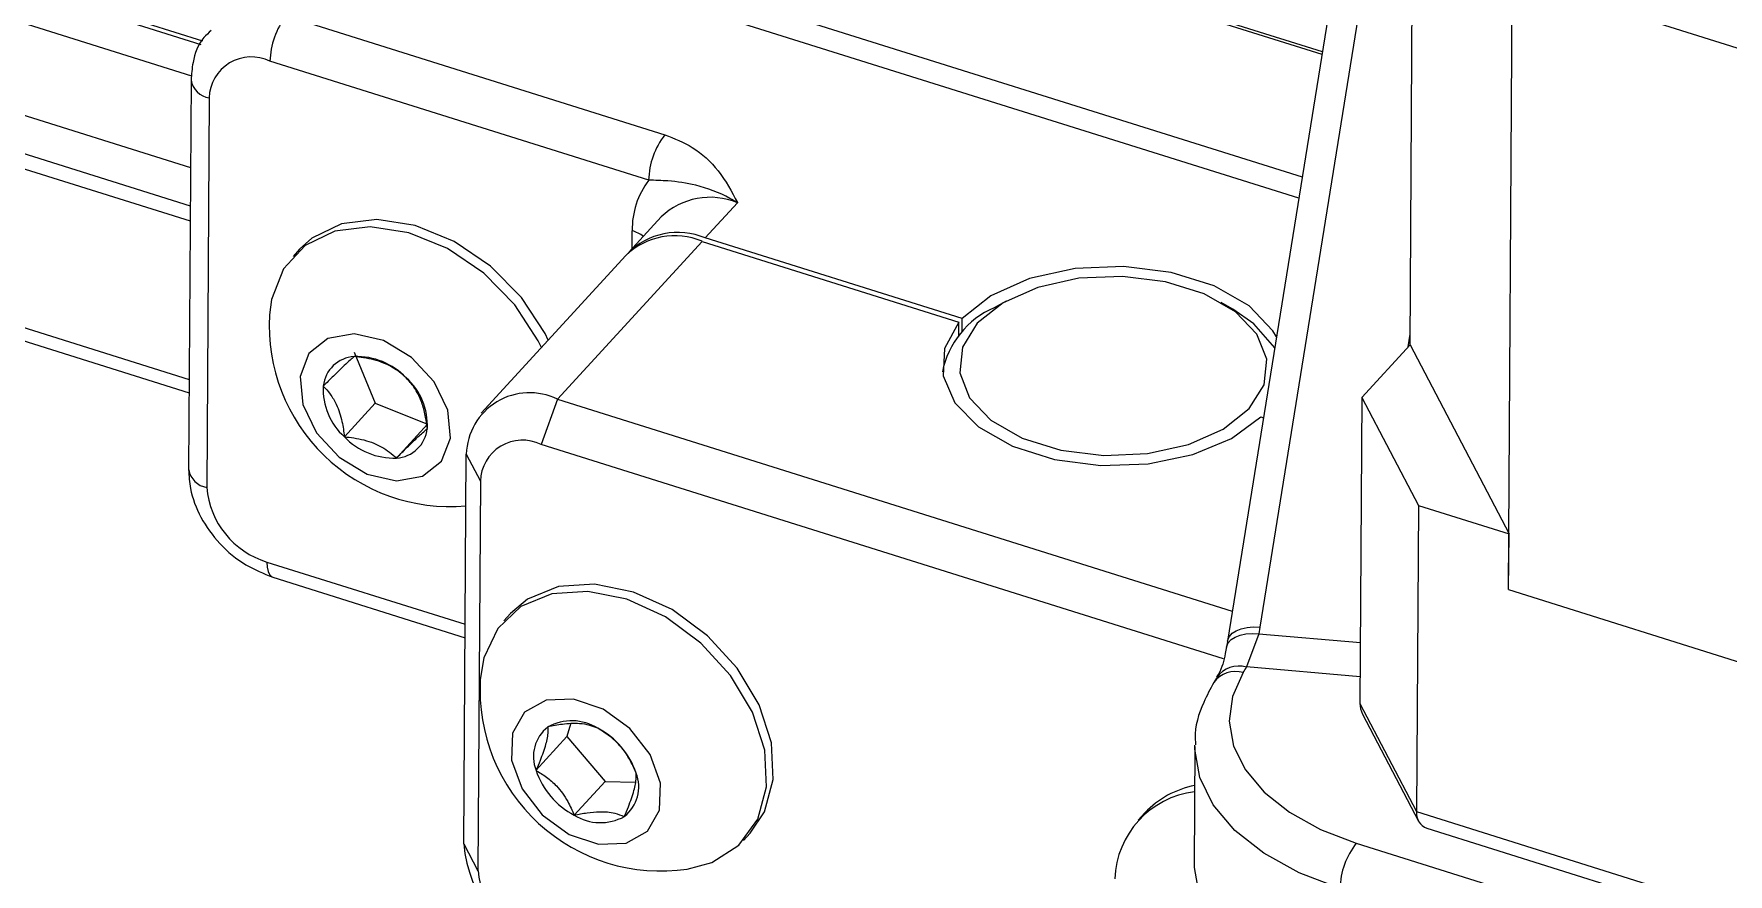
# Model space of a CAD drawing. Header units: millimetres. Extents: x -11 to 294, y 0 to 216.
# Drawn here: x 158.58 to 175.08, y 146.08 to 154.26 of the extents above; entities that cross this region are included whole.
import ezdxf

# ---------------------------------------------------------------- set-up
doc = ezdxf.new("R2010")
doc.units = ezdxf.units.MM

msp = doc.modelspace()

# ---------------------------------------------------------------- linework, layer by layer
at = {"color": 7, "linetype": 'Continuous', "lineweight": 25}
for p, q in [((171.129, 154.082), (158.888, 157.925)), ((151.981, 156.74), (160.207, 154.156)), ((151.783, 156.467), (160.115, 153.85)), ((150.601, 155.941), (160.105, 152.957)), ((171.442, 156.028), (170.206, 148.346)), ((170.899, 152.657), (161.977, 155.458)), ((172.943, 148.847), (172.98, 154.807)), ((181.307, 152.192), (172.98, 154.807)), ((171.983, 151.231), (172.004, 154.714)), ((161.037, 154.434), (164.726, 153.275)), ((164.568, 152.834), (160.879, 153.992)), ((150.016, 153.927), (160.092, 150.763)), ((160.111, 153.808), (160.087, 150.015)), ((160.287, 153.635), (160.264, 149.842)), ((164.69, 152.477), (164.377, 152.135)), ((165.119, 152.272), (165.432, 152.614)), ((161.168, 152.162), (161.104, 152.091)), ((165.088, 152.238), (163.679, 150.701)), ((165.088, 152.238), (167.59, 151.452)), ((167.62, 151.487), (165.119, 152.272)), ((164.346, 152.101), (162.937, 150.564)), ((168.049, 151.657), (167.933, 151.592)), ((170.258, 151.578), (170.142, 151.644)), ((167.62, 151.351), (167.62, 151.487)), ((167.589, 151.317), (167.59, 151.452)), ((161.7, 151.158), (161.905, 150.664)), ((171.983, 151.231), (171.513, 150.719)), ((171.983, 151.231), (172.947, 149.389)), ((161.905, 150.664), (161.604, 150.335)), ((161.905, 150.664), (162.412, 150.457)), ((163.679, 150.701), (163.52, 150.259)), ((163.679, 150.701), (170.252, 148.637)), ((171.513, 150.719), (171.495, 147.738)), ((171.513, 150.719), (172.064, 149.666)), ((170.53, 150.529), (170.556, 150.521)), ((162.412, 150.457), (162.111, 150.128)), ((162.768, 146.372), (162.791, 150.165)), ((162.791, 150.165), (162.929, 149.902)), ((170.165, 148.173), (163.52, 150.259)), ((162.929, 149.902), (162.905, 146.109)), ((172.064, 149.666), (172.046, 146.686)), ((172.064, 149.666), (172.947, 149.389)), ((172.943, 148.847), (172.947, 149.389)), ((160.906, 148.968), (162.78, 148.379)), ((172.943, 148.847), (181.271, 146.232)), ((163.221, 148.614), (163.157, 148.543)), ((170.509, 148.417), (170.39, 148.094)), ((170.52, 148.482), (170.509, 148.417)), ((162.962, 148.184), (162.928, 147.973)), ((170.097, 147.986), (170.072, 147.943)), ((170.097, 147.986), (170.101, 147.991)), ((171.495, 147.738), (172.046, 146.686)), ((163.805, 147.538), (163.772, 147.416)), ((171.521, 147.633), (172.066, 146.592)), ((163.772, 147.416), (163.47, 147.087)), ((163.772, 147.416), (164.144, 146.98)), ((169.887, 147.319), (169.88, 146.168)), ((164.144, 146.98), (163.843, 146.651)), ((164.144, 146.98), (164.438, 146.972)), ((169.401, 146.673), (169.336, 146.603)), ((172.046, 146.686), (182.139, 143.516)), ((162.768, 146.372), (162.905, 146.109)), ((165.491, 146.403), (165.555, 146.474)), ((171.459, 146.378), (182.408, 142.94)), ((172.147, 146.524), (182.15, 143.383))]:
    msp.add_line(p, q, dxfattribs=at)
at = {"color": 8, "linetype": 'Continuous', "lineweight": 25}
for p, q in [((158.861, 157.911), (171.125, 154.059)), ((156.372, 157.438), (170.933, 152.866)), ((151.997, 156.773), (160.222, 154.191)), ((150.592, 155.57), (160.103, 152.584)), ((150.589, 155.424), (160.102, 152.437)), ((171.637, 155.416), (170.52, 148.482)), ((150.017, 154.056), (160.093, 150.892)), ((164.406, 152.166), (164.407, 152.341)), ((171.963, 151.21), (171.984, 151.334)), ((160.849, 149.115), (162.781, 148.509)), ((170.509, 148.417), (171.499, 148.332)), ((171.496, 147.999), (170.39, 148.094))]:
    msp.add_line(p, q, dxfattribs=at)
at = {"color": 7, "linetype": 'Continuous', "lineweight": 25, "flags": 128}
for points in [[(163.524, 151.205), (163.493, 151.269), (163.265, 151.621), (162.963, 151.928), (162.609, 152.168), (162.231, 152.322), (161.855, 152.381), (161.511, 152.338), (161.222, 152.198), (161.012, 151.97), (160.895, 151.672), (160.875, 151.521)], [(163.589, 151.275), (163.558, 151.34), (163.329, 151.691), (163.027, 151.998), (162.674, 152.238), (162.295, 152.393), (161.92, 152.451), (161.575, 152.408), (161.287, 152.268), (161.168, 152.162)], [(170.682, 151.308), (170.647, 151.367), (170.415, 151.609), (170.076, 151.804), (169.657, 151.936), (169.193, 151.993), (168.72, 151.973), (168.277, 151.875), (167.901, 151.709), (167.62, 151.487)], [(170.164, 150.409), (170.416, 150.609), (170.561, 150.842), (170.587, 151.09), (170.491, 151.333), (170.283, 151.551), (169.978, 151.726), (169.601, 151.845), (169.183, 151.896), (168.757, 151.878), (168.359, 151.79), (168.02, 151.64), (167.768, 151.441), (167.623, 151.207), (167.597, 150.959), (167.692, 150.716), (167.901, 150.498), (168.206, 150.323), (168.583, 150.205), (169.001, 150.153), (169.426, 150.172), (169.825, 150.259), (170.164, 150.409)], [(170.665, 151.201), (170.463, 151.435), (170.258, 151.578)], [(161.552, 150.136), (161.826, 149.972), (162.112, 149.907), (162.366, 149.951), (162.55, 150.097), (162.636, 150.323), (162.611, 150.595), (162.478, 150.87), (162.258, 151.108), (161.984, 151.272), (161.698, 151.337), (161.444, 151.293), (161.259, 151.147), (161.174, 150.921), (161.199, 150.649), (161.332, 150.374), (161.552, 150.136)], [(167.59, 151.452), (167.449, 151.196), (167.435, 150.927), (167.548, 150.665), (167.779, 150.431), (168.112, 150.243), (168.52, 150.115), (168.973, 150.057), (169.434, 150.073), (169.869, 150.163), (170.244, 150.319), (170.53, 150.529)], [(165.555, 146.474), (165.695, 146.682), (165.78, 146.997), (165.763, 147.354), (165.643, 147.724), (165.431, 148.081), (165.141, 148.398), (164.795, 148.652), (164.419, 148.823), (164.041, 148.9), (163.688, 148.876), (163.388, 148.753), (163.221, 148.614)], [(164.942, 146.126), (165.182, 146.19), (165.447, 146.359), (165.63, 146.611), (165.716, 146.927), (165.698, 147.283), (165.579, 147.653), (165.366, 148.01), (165.076, 148.327), (164.73, 148.581), (164.354, 148.753), (163.976, 148.829), (163.624, 148.805), (163.323, 148.683), (163.097, 148.47), (162.962, 148.184)], [(170.358, 148.039), (170.254, 147.806), (170.222, 147.565), (170.265, 147.324), (170.38, 147.092), (170.563, 146.874), (170.81, 146.679), (171.112, 146.512), (171.459, 146.378)], [(163.359, 147.653), (163.241, 147.448), (163.232, 147.186), (163.334, 146.907), (163.53, 146.653), (163.792, 146.464), (164.079, 146.367), (164.347, 146.378), (164.556, 146.495), (164.674, 146.7), (164.683, 146.962), (164.581, 147.241), (164.385, 147.495), (164.123, 147.684), (163.836, 147.781), (163.568, 147.77), (163.359, 147.653)], [(169.88, 146.168), (169.88, 146.141), (169.929, 145.866), (170.06, 145.6), (170.27, 145.352), (170.552, 145.129), (170.897, 144.938), (171.294, 144.785)]]:
    msp.add_lwpolyline(points, dxfattribs=at)
at = {"color": 8, "linetype": 'Continuous', "lineweight": 25, "flags": 128}
for points in [[(160.849, 149.115), (160.852, 149.066), (160.861, 149.024), (160.875, 148.993), (160.894, 148.974), (160.906, 148.968)], [(170.196, 148.288), (170.197, 148.297), (170.213, 148.33), (170.241, 148.36), (170.28, 148.385), (170.328, 148.404), (170.384, 148.415), (170.445, 148.42), (170.509, 148.417)], [(170.206, 148.346), (170.208, 148.358), (170.224, 148.392), (170.252, 148.422), (170.291, 148.447), (170.339, 148.466), (170.395, 148.479), (170.456, 148.484), (170.52, 148.482)], [(171.301, 145.937), (170.904, 146.089), (170.559, 146.28), (170.277, 146.503), (170.067, 146.752), (169.936, 147.018), (169.887, 147.293), (169.887, 147.333)]]:
    msp.add_lwpolyline(points, dxfattribs=at)
at = {"color": 7, "linetype": 'Continuous', "lineweight": 25}
for centre, radius, start, end in [((161.619, 153.976), 0.74, 141.7972, 178.782), ((160.698, 153.623), 0.411, 63.8207, 178.3866), ((165.307, 152.818), 0.74, 141.7985, 178.7816), ((165.2, 152.354), 0.793, 142.8325, 180.9495), ((164.853, 151.641), 0.684, 67.1465, 135.9026), ((164.822, 151.602), 0.69, 67.2983, 133.6215), ((162.634, 151.417), 1.762, 176.6433, 274.996), ((168.278, 150.797), 0.867, 113.5168, 168.7086), ((161.717, 150.796), 0.32, 93.1695, 174.0383), ((161.724, 150.452), 0.664, 43.4164, 92.1179), ((162.019, 150.798), 0.622, 177.1549, 228.1073), ((161.791, 150.446), 0.622, 357.1549, 48.1073), ((163.407, 150.148), 0.616, 63.8213, 178.386), ((162.086, 150.792), 0.664, 223.4165, 272.1198), ((162.093, 150.448), 0.32, 273.1675, 354.0384), ((163.339, 149.891), 0.411, 63.8201, 178.386), ((161.09, 149.908), 0.828, 184.5728, 253.1167), ((168.97, 148.892), 1.629, 328.437, 330.6487), ((164.687, 147.869), 1.762, 176.6428, 278.3208), ((171.721, 147.74), 0.226, 180.3297, 208.0005), ((163.817, 147.088), 0.482, 58.0613, 118.8636), ((163.809, 147.222), 0.364, 127.8788, 201.7616), ((163.725, 146.823), 0.758, 18.3167, 62.7651), ((164.19, 147.325), 0.758, 198.3167, 242.7651), ((164.107, 146.926), 0.364, 307.8788, 21.7616), ((169.994, 145.999), 0.887, 97.0919, 177.8855), ((170.058, 146.05), 0.906, 101.0189, 136.5302), ((164.098, 147.06), 0.482, 238.0613, 298.8636), ((172.2, 146.67), 0.155, 174.2147, 250.2999), ((164.006, 146.471), 1.243, 184.5728, 253.1165), ((172.041, 145.921), 0.74, 141.7973, 178.782), ((163.731, 146.175), 0.828, 184.5728, 253.1159)]:
    msp.add_arc(centre, radius, start, end, dxfattribs=at)
at = {"color": 8, "linetype": 'Continuous', "lineweight": 25}
for centre, radius, start, end in [((160.318, 153.843), 0.21, 189.6043, 261.6264), ((165.166, 151.977), 0.69, 67.2982, 133.6215), ((164.313, 152.016), 0.338, 53.019, 73.8071), ((160.295, 150.05), 0.21, 189.6664, 261.6174), ((170.283, 147.789), 0.261, 73.3899, 143.9645), ((170.318, 147.835), 0.268, 74.5405, 144.3841)]:
    msp.add_arc(centre, radius, start, end, dxfattribs=at)
at = {"color": 7, "linetype": 'Continuous', "lineweight": 25}
for points, knots in [([(160.307, 154.29), (160.282, 154.268), (160.19, 154.188), (160.126, 154.009), (160.115, 153.865), (160.111, 153.808)], [0, 0, 0, 0, 0.183778, 0.678459, 1, 1, 1, 1]), ([(164.726, 153.275), (164.818, 153.239), (165.015, 153.162), (165.264, 152.929), (165.376, 152.722), (165.432, 152.614), (165.432, 152.614)], [0, 0, 0, 0, 0.294459, 0.634743, 0.99811, 1, 1, 1, 1]), ([(165.432, 152.614), (165.432, 152.614), (165.407, 152.629), (165.28, 152.703), (165.055, 152.789), (164.784, 152.828), (164.63, 152.832), (164.568, 152.834)], [0, 0, 0, 0, 0.003339, 0.09424, 0.489895, 0.793534, 1, 1, 1, 1]), ([(161.699, 151.116), (161.686, 151.104), (161.653, 151.076), (161.586, 151.013), (161.499, 150.929), (161.431, 150.861), (161.398, 150.829)], [0, 0, 0, 0, 0.125457, 0.310378, 0.667566, 1, 1, 1, 1]), ([(162.206, 150.908), (162.184, 150.928), (162.118, 150.987), (161.981, 151.064), (161.827, 151.102), (161.73, 151.112), (161.699, 151.116)], [0, 0, 0, 0, 0.159272, 0.473898, 0.832033, 1, 1, 1, 1]), ([(161.398, 150.829), (161.421, 150.804), (161.47, 150.75), (161.538, 150.635), (161.583, 150.493), (161.598, 150.385), (161.604, 150.335)], [0, 0, 0, 0, 0.186741, 0.399105, 0.727387, 1, 1, 1, 1]), ([(162.412, 150.415), (162.406, 150.458), (162.395, 150.544), (162.358, 150.682), (162.296, 150.809), (162.232, 150.879), (162.206, 150.908)], [0, 0, 0, 0, 0.238041, 0.478313, 0.784509, 1, 1, 1, 1]), ([(161.604, 150.335), (161.635, 150.332), (161.732, 150.321), (161.886, 150.284), (162.023, 150.207), (162.089, 150.148), (162.111, 150.128)], [0, 0, 0, 0, 0.167967, 0.526103, 0.840729, 1, 1, 1, 1]), ([(162.111, 150.128), (162.139, 150.157), (162.195, 150.212), (162.279, 150.294), (162.35, 150.362), (162.396, 150.401), (162.412, 150.415)], [0, 0, 0, 0, 0.291476, 0.564044, 0.852107, 1, 1, 1, 1]), ([(160.087, 150.015), (160.091, 149.953), (160.101, 149.793), (160.199, 149.54), (160.384, 149.285), (160.626, 149.081), (160.817, 149.004), (160.906, 148.968)], [0, 0, 0, 0, 0.130148, 0.340362, 0.564519, 0.796169, 1, 1, 1, 1]), ([(170.206, 148.346), (170.205, 148.342), (170.202, 148.322), (170.198, 148.303), (170.196, 148.289)], [0, 0, 0, 0, 0.249846, 1, 1, 1, 1]), ([(170.194, 148.291), (170.191, 148.269), (170.175, 148.179), (170.15, 148.073), (170.104, 148.004), (170.098, 147.994)], [0, 0, 0, 0, 0.210307, 0.883059, 1, 1, 1, 1]), ([(170.072, 147.943), (170.038, 147.879), (169.947, 147.71), (169.879, 147.497), (169.893, 147.357), (169.895, 147.337)], [0, 0, 0, 0, 0.33933, 0.905625, 1, 1, 1, 1]), ([(164.072, 147.497), (164.046, 147.507), (163.99, 147.53), (163.873, 147.547), (163.734, 147.54), (163.632, 147.519), (163.585, 147.51)], [0, 0, 0, 0, 0.167614, 0.37027, 0.70722, 1, 1, 1, 1]), ([(163.585, 147.51), (163.585, 147.495), (163.587, 147.438), (163.564, 147.327), (163.519, 147.202), (163.484, 147.119), (163.47, 147.087)], [0, 0, 0, 0, 0.098502, 0.386593, 0.766254, 1, 1, 1, 1]), ([(164.445, 147.061), (164.428, 147.1), (164.393, 147.181), (164.312, 147.307), (164.203, 147.416), (164.112, 147.473), (164.072, 147.497)], [0, 0, 0, 0, 0.219347, 0.449355, 0.763508, 1, 1, 1, 1]), ([(163.47, 147.087), (163.505, 147.066), (163.576, 147.023), (163.686, 146.926), (163.778, 146.799), (163.823, 146.696), (163.843, 146.651)], [0, 0, 0, 0, 0.205608, 0.428141, 0.748203, 1, 1, 1, 1]), ([(164.33, 146.638), (164.344, 146.67), (164.38, 146.753), (164.424, 146.878), (164.448, 146.989), (164.446, 147.046), (164.445, 147.061)], [0, 0, 0, 0, 0.233746, 0.613408, 0.901498, 1, 1, 1, 1]), ([(163.843, 146.651), (163.884, 146.66), (163.967, 146.676), (164.099, 146.688), (164.224, 146.68), (164.3, 146.65), (164.33, 146.638)], [0, 0, 0, 0, 0.25612, 0.50673, 0.805748, 1, 1, 1, 1])]:
    msp.add_open_spline(points, degree=3, knots=knots, dxfattribs=at)

doc.saveas('drawing.dxf')
